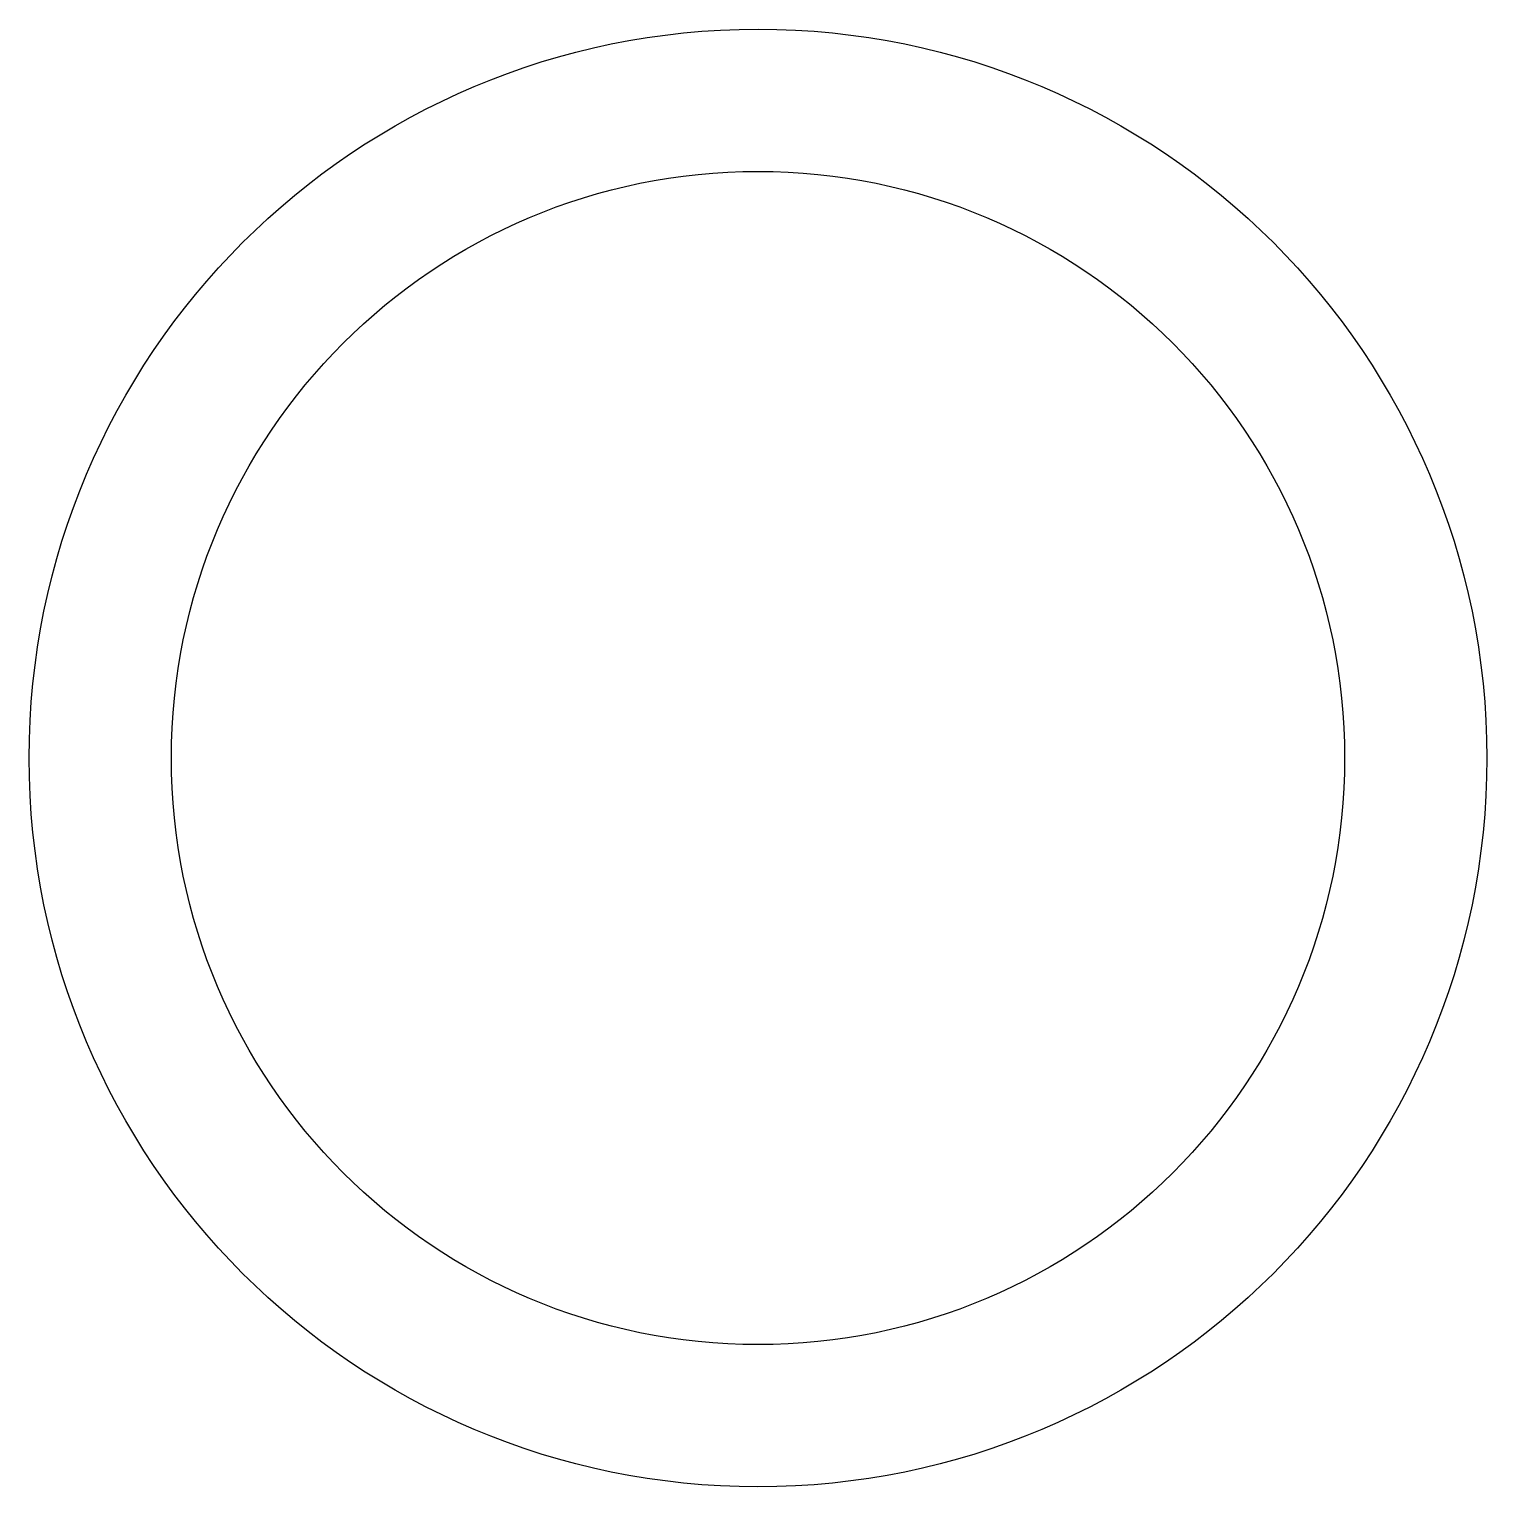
# Model space of a CAD drawing. Header units: millimetres. Extents: x -4.1 to 4.1, y -8.1 to 0.1.
import ezdxf

# ---------------------------------------------------------------- set-up
doc = ezdxf.new("R2010")
doc.units = ezdxf.units.MM
doc.layers.add('RING_D8p20_D6p60_H0p82', color=1, linetype='Continuous')

msp = doc.modelspace()

# ---------------------------------------------------------------- linework, layer by layer
at = {"layer": 'RING_D8p20_D6p60_H0p82'}
for radius in [4.1, 3.3]:
    msp.add_circle((0, -4), radius, dxfattribs=at)

doc.saveas('drawing.dxf')
